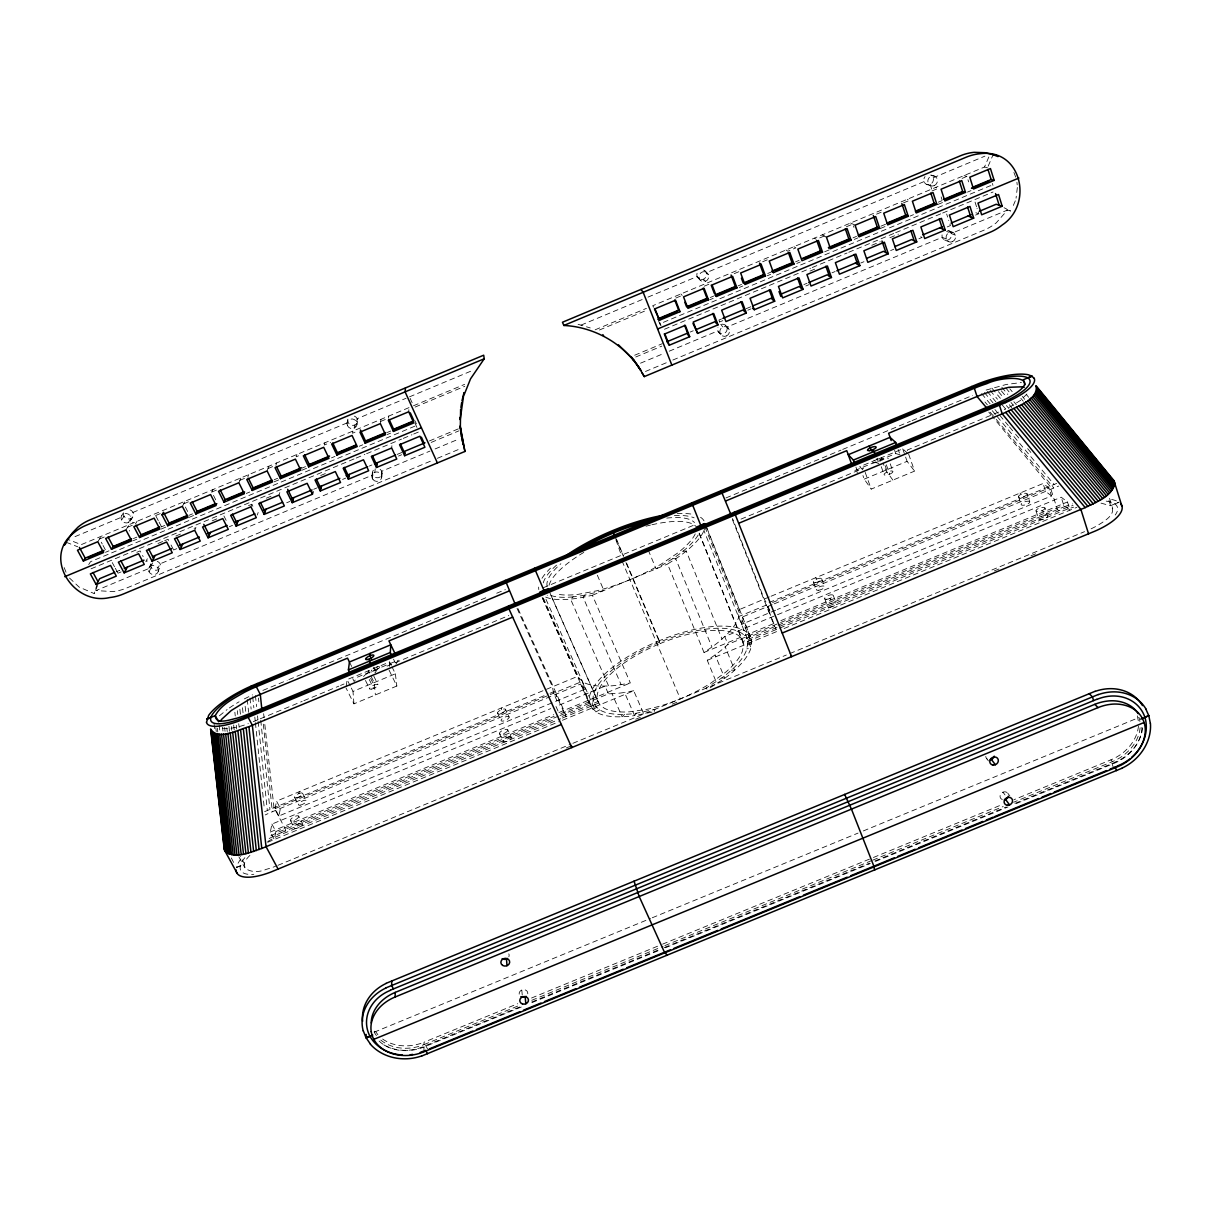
<?xml version="1.0" encoding="UTF-8"?>
<svg xmlns="http://www.w3.org/2000/svg" width="1211" height="1211" viewBox="0 0 1211 1211"><rect width="100%" height="100%" fill="white"/><g stroke="black" fill="none" stroke-linecap="round" stroke-linejoin="round"><path stroke-width="0.75" stroke-dasharray="5 3.75" d="M423.926 1051.829L423.971 1047L521.547 1006.901M380.784 1040.082C389.352 1047.137 401.083 1049.286 411.891 1047.848A43.036 37.147 -5.3 0 0 423.986 1044.609L424.017 1042.217L517.657 1003.722M1017.346 187.493L1016.059 198.18M1141.897 727.327C1141.685 739.27 1134.435 750.063 1125.125 757.072A43.566 37.708 -36 0 1 1114.075 763.354L1014.969 804.089M376.439 1035.572A31.819 27.414 -5.2 0 1 374.244 1032.15L374.381 1029.774L377.893 1034.784M408.728 411.755L408.864 409.681M348.753 678.947L389.624 661.978L389.064 670.092L396.83 686.031L353.945 703.833L346.028 687.969M391.668 448.009L391.895 445.754M368.129 673.255L368.371 670.803L374.184 682.61L375.38 694.932M381.737 477.225L382.146 473.652M388.534 418.173L388.776 416.069M381.314 474.803L381.737 471.23L429.935 451.097M1138.446 726.116C1137.447 737.196 1130.59 747.036 1121.87 753.605A43.369 37.556 -36 0 1 1110.865 759.872L1013.955 799.714M1140.111 727.781C1139.112 738.892 1132.224 748.746 1123.49 755.331A43.46 37.632 -36 0 1 1112.47 761.613L1013.592 802.257M346.24 686.304L347.118 679.628L350.479 686.365M374.789 472.32L375.243 468.763M380.375 423.608L380.935 419.354M372.337 478.542L372.821 474.954L160.124 563.811L157.945 568.095M371.928 476.12L372.413 472.547M293.879 822.284L294.228 820.331M298.905 793.568L299.223 791.737M285.085 831.079L285.433 829.172L273.989 807.631L264.255 719.319M357.003 424.38L357.608 421.171M356.564 421.897L357.169 418.703L406.048 398.283M271.915 824.085L275.881 831.533L274.322 839.541L270.31 832.048L271.915 824.085L550.793 708.586M278.924 815.972L275.033 808.645L582.067 681.43L585.428 689.014L278.924 815.972L280.392 808.403L276.547 801.137L577.344 676.495L583.46 682.323A87.873 31.35 -22.9 0 0 600.187 686.077L608.633 685.986A66.196 23.826 -23.1 0 0 621.122 684.654L630.341 682.959L592.406 595.267L583.096 597.265A67.498 20.905 -23 0 1 570.563 599.082L567.596 599.369A89.584 27.49 -22.9 0 1 545.661 597.068L544.799 596.599L547.402 595.222M354.112 428.24L354.747 425.016L356.821 429.436M352.901 431.071L352.462 433.25L357.2 431.267M275.033 808.645L276.547 801.137M347.481 425.682A5.026 4.814 21.4 0 1 352.477 418.976A5.026 4.814 21.4 0 1 356.095 426.696A5.026 4.814 21.4 0 1 347.481 425.682L348.162 422.472L132.998 512.404L130.591 516.34M347.042 423.199L347.739 420.005M324.881 442.787L324.291 445.027L330.603 442.393M741.753 624.785L742.358 617.02L772.467 604.546M69.511 578.041L79.078 587.047L94.216 593.587L96.88 585.004M97.591 585.473L94.216 593.587M296.877 454.488L296.135 456.804L300.873 454.821M279.014 495.072L279.832 492.574M654.212 711.508L654.954 709.358L636.396 713.218A62.397 23.569 -23.1 0 1 624.558 714.308L621.743 714.414A82.878 31.047 -22.9 0 1 600.55 710.357L595.812 706.543L593.375 701.684A82.878 31.047 -22.9 0 1 659.692 642.133A82.878 31.047 -22.9 0 1 746.354 638.348L774.601 626.647L776.221 629.538L743.297 643.162L698.141 531.008M275.881 465.266L276.714 462.92M1015.302 200.829L1012.018 208.549M257.262 515.053L258.185 512.465M704.666 528.48L703.924 530.509L750.956 647.734L746.824 648.899M267.116 470.943L268.887 466.19M250.889 506.819L251.858 504.26L253.402 507.333M247.755 477.028L248.739 474.621M238.855 482.765L240.913 477.891M653.819 307.276L652.653 305.762L984.513 167.012L990.129 153.948M988.176 166.149L993.126 154.66M194.699 530.297L195.97 527.602L190.929 529.707M215.725 499.84L211.789 492.06L212.954 489.577M171.023 544.98L173.642 549.961L175.005 547.19M158.232 571.653A5.041 4.602 18 0 0 152.465 565.37A5.041 4.602 18 0 0 149.755 572.864A5.041 4.602 18 0 0 158.232 571.653L160.397 567.338M149.014 571.834L151.254 567.505L96.002 590.59L112.85 591.589A49.757 45.11 20.6 0 0 126.459 588.092L432.176 460.483M151.224 565.704L152.707 562.858M182.361 506.38L185.026 501.248M148.726 568.277L150.966 563.978M147.318 558.755L145.804 561.586L148.908 560.299M158.278 520.594L155.629 515.538L157.112 512.919M115.302 568.247L117.982 573.212L119.632 570.32L116.317 571.713M395.936 664.173L398.252 660.207L357.048 677.327L354.187 681.521L351.705 676.54M135.435 523.985L137.01 521.335M125.944 529.964L129.199 524.59M128.381 522.577L130.803 518.596L133.104 522.955M74.991 536.655L124.037 516.158L121.554 520.109A5.132 4.677 21.6 0 0 130.319 521.048L132.741 517.082M121.811 515.386L123.461 512.783M377.65 668.76L375.062 672.847L373.427 669.516M88.691 564.568L90.522 561.707L417.023 425.273L415.025 420.883M97.773 541.741L101.315 536.246M1026.898 394.029L1020.495 400.387L1011.185 406.215A46.2 13.488 -18.9 0 1 1004.282 409.651M636.396 713.218L634.564 715.58A65.727 24.841 -23.1 0 1 622.091 716.73L619.124 716.836A87.253 32.682 -22.9 0 1 596.856 712.507L590.544 706.407M249.905 855.42C234.54 869.967 254.704 874.736 266.193 869.362A44.731 16 -28.4 0 0 275.518 866.289M597.311 575.149L603.895 590.499L585.095 595.07L583.096 597.265L621.122 684.654M777.114 623.998L727.932 644.358L725.192 646.841A66.09 24.099 -22.7 0 1 715.141 654.909L707.269 660.313L716.927 683.731M624.558 714.308L622.091 716.73L612.009 693.706L608.422 693.842L559.421 714.127M751.456 639.786L750.684 648.839A87.253 32.682 -22.9 0 1 736.954 668.078L734.683 670.152A65.757 24.856 -22.7 0 1 724.738 678.281L707.633 689.407L705.725 688.363L721.877 677.842A62.412 23.584 -22.7 0 0 731.323 670.137L733.472 668.184A82.878 31.047 -22.9 0 0 746.566 649.913L747.656 643.677L746.354 638.348M219.358 715.822L227.108 709.555M703.576 531.478A89.584 27.49 -22.9 0 1 688.605 549.113L686.198 551.066A67.528 20.905 -22.7 0 1 675.723 558.801L667.549 564.069L704.015 652.457L711.932 647.052A66.211 23.842 -22.7 0 0 722.013 639.03L728.326 633.005A87.873 31.35 -22.9 0 0 738.362 618.155L739.315 609.602L705.65 525.498M585.095 595.07A64.077 19.83 -23 0 1 573.197 596.811L570.563 599.082L608.633 685.986M648.218 549.991L656.044 568.837L672.892 558.619A64.092 19.845 -22.7 0 0 682.837 551.293L685.123 549.446A85.103 26.112 -22.9 0 0 699.383 532.689M229.333 707.966L234.056 704.832M236.539 703.303L239.097 701.79M267.722 841.509L272.203 838.951A45.14 16.273 -28.5 0 1 283.828 833.38L560.663 718.774M599.717 709.797L595.948 711.901L544.799 596.599M244.365 698.883L252.494 694.857M596.705 707.421L592.83 709.419L582.854 686.955M594.616 704.711L590.665 706.588L580.599 684.033L272.324 811.748A45.382 15.788 -28.2 0 0 265.27 814.927M264.649 811.642L548.295 693.979M1101.011 503.14L1110.578 505.714L1118.797 502.187M236.387 867.606L244.577 864.094L240.323 856.268M409.454 396.86L472.79 370.369M581.038 325.108L642.829 299.268M924.069 181.589L706.21 272.747L708.42 274.761M933.181 177.775L984.906 156.143M647.976 297.119L697.142 276.532L699.262 278.591M408.985 407.623L81.243 544.647L68.149 539.516M413.496 405.746L464.63 384.356M595.146 329.801L646.417 308.366M104.252 537.018L99.559 538.986L102.254 544.011M132.287 525.302L127.594 527.269L129.592 531.039M155.629 515.538L160.352 513.57M188.416 501.838L183.709 503.806L188.492 513.101M211.789 492.06L216.497 490.092M239.884 480.313L244.607 478.345M268.009 468.566L272.732 466.583M380.648 421.473L386.96 418.824M415.101 407.063L464.797 386.294M599.445 329.998L647.552 309.895M675.844 298.057L680.612 296.074M704.227 286.19L710.585 283.541M734.229 273.656L738.998 271.658L737.363 270.341M762.642 261.773L767.426 259.775L765.64 258.518M824.328 235.994L816.365 239.324L814.322 238.158M846.428 226.745L852.801 224.08L853.952 227.396M876.522 214.165L881.305 212.167L878.914 211.153M903.436 202.918L909.824 200.254L907.281 199.3M931.97 190.99L938.343 188.326L935.649 187.433M962.109 178.395L966.893 176.382L968.633 181.877M133.407 538.562L136.873 537.109M161.214 526.936L164.696 525.483M189.037 515.311L192.504 513.858M274.216 479.723L277.682 478.269M302.023 468.097L305.505 466.644M387.202 432.494L390.684 431.04M710.236 297.512L713.718 296.044M738.105 285.857L741.586 284.403M767.713 273.489L771.195 272.036M795.582 261.848L799.063 260.38M853.059 237.825L856.54 236.372M880.927 226.185L886.149 223.99M938.389 202.161L941.87 200.708M105.493 552.292L108.975 550.838M133.316 540.681L136.782 539.228M161.124 529.056L166.331 526.876M188.931 517.43L194.154 515.25M246.302 493.452L249.784 491.999M274.11 481.842L279.332 479.662M301.933 470.216L307.14 468.036M331.481 457.864L334.963 456.411M359.289 446.238L362.77 444.785M387.111 434.613L390.578 433.16M709.691 299.813L713.188 298.36M739.315 287.446L742.797 285.993M767.184 275.79L770.665 274.337M796.793 263.423L800.274 261.97M824.661 251.782L829.883 249.587M854.27 239.4L857.751 237.946M880.397 228.485L885.619 226.306M910.006 216.103L913.488 214.65M937.874 204.462L943.112 202.282M967.498 192.095L970.98 190.627M657.982 319.341L659.753 323.852L990.356 185.707L993.338 186.585L992.369 183.466M91.022 568.822L354.399 458.787M356.155 458.061L364.874 454.428M366.615 453.686L401.507 439.124M403.248 438.397L411.967 434.749M413.708 434.022L418.945 431.827M664.476 329.256L800.077 272.611M801.818 271.885L810.522 268.252M812.248 267.525L847.019 252.993M848.76 252.266L893.96 233.39M895.701 232.663L940.902 213.772M942.642 213.045L993.065 191.989M136.798 552.322L140.143 550.914L143.155 556.621M157.99 543.467L163.016 541.362M164.696 540.666L168.041 539.258L170.282 543.557M175.852 536.004L180.878 533.9M212.167 520.836L217.193 518.732M248.497 505.653L251.858 504.26M266.39 498.175L271.431 496.071M320.688 475.499L325.744 473.395M810.023 271.082L815.124 268.963M871.784 245.288L880.276 241.731M889.918 237.719L898.426 234.162M313.725 489.274L316.828 487.972M369.325 466.053L371.913 464.963M397.147 454.428L401.825 452.475M429.466 440.925L458.787 428.679M634.67 355.232L662.326 343.682M690.119 332.071L693.252 330.77M721.544 318.962L718.925 320.052L720.636 324.548L722.937 326.955M746.188 308.669L750.896 306.701M803.892 284.57L807.026 283.253M831.972 272.838L835.121 271.521M117.982 573.212L121.085 571.91M173.642 549.961L176.761 548.674M229.363 526.694L232.482 525.392M286.719 502.747L289.853 501.445M342.592 479.42L345.71 478.103M398.525 456.063L401.658 454.746M431.177 442.424L458.924 430.844M635.745 357.003L661.796 346.119M719.652 321.959L722.816 320.643M747.838 310.183L751.002 308.866M805.86 285.963L809.009 284.646M860.779 263.029L863.943 261.697M890.63 250.556L893.794 249.239M918.922 238.734L922.101 237.417L919.512 236.281M947.244 226.911L950.408 225.594L948.667 220.19M975.566 215.089L978.745 213.757L977.02 208.353M435.097 448.948L458.712 439.078M640.498 363.194L664.143 353.309M669.229 351.19L717.851 330.906L720.121 333.358M437.353 458.318L461.179 448.373M645.478 371.459L667.639 362.21M672.832 360.045L983.953 230.181A50.257 45.942 -63 0 0 996.229 222.854L1007.552 210.018L1010.595 211.017L1004.055 207.717M262.878 690.421L287.158 680.325M288.884 679.598L449.992 612.645M456.91 609.769L488.063 596.826M496.707 593.223L505.365 589.621M725.934 497.948L757.314 484.9M759.055 484.173L793.916 469.686M795.657 468.96L804.376 465.342M806.117 464.615L840.979 450.129M842.735 449.402L910.324 421.307M912.05 420.595L946.684 406.2M948.41 405.473L972.66 395.391M543.118 587.804L694.054 525.09M907.508 453.202L902.725 448.842L859.734 466.704L864.094 471.23M900.045 454.806L895.762 453.565L854.088 470.867L857.827 472.335M253.266 721.695L258.503 719.516M260.244 718.789L302.144 701.396M303.885 700.669L338.808 686.168M340.548 685.441L344.045 683.988M387.111 666.095L508.802 615.551M741.011 519.11L863.67 468.157M943.717 434.916L907.236 450.068L914.593 471.109L871.224 489.108L864.23 479.132L862.943 475.575M945.458 434.189L999.317 411.816M353.945 703.833L352.991 691.405L395.376 673.8L392.092 667.049M864.23 479.132L907.084 461.33L914.593 471.109M592.406 595.267L667.549 564.069M769.363 596.917L739.315 609.602M771.089 596.221L1043.08 483.507L1048.998 487.988L1051.557 495.935L777.356 609.511M550.036 693.267L555.228 691.103M769.106 602.503L1056.734 483.371M772.603 602.488L1048.998 487.988M774.207 603.835L1053.812 488.003A45.806 16.061 -17.5 0 1 1058.671 486.095M775.645 610.223L741.919 624.195L738.831 616.49L767.426 604.637L764.232 599.051L732.519 518.52M774.026 616.142L724.768 636.547L727.932 644.358M777.492 614.704L1061.199 497.206L1067.481 501.959L1070.085 510.134L1063.773 505.305L1061.199 497.206M270.31 832.048L553.745 714.687M558.922 712.537L630.341 682.959M704.015 652.457L775.676 622.787M780.883 620.637L1067.481 501.959M275.881 831.533L554.184 716.291M780.58 622.56L1063.773 505.305M558.271 716.216L278.802 831.957A46.245 16.591 -28.5 0 0 268.282 837.225M560.012 715.504L593.375 701.684M778.083 625.209L1064.197 506.788M281.088 832.744L555.183 719.258M562.101 716.397L597.962 701.547M562.404 718.047L598.688 703.031L549.249 591.362M779.687 628.1L1061.32 511.511A45.549 16.56 -17.2 0 1 1073.642 507.167M267.616 842.311L558.952 721.711M562.419 720.273L633.716 690.77L643.768 713.99M707.269 660.313L778.794 630.704M784.032 628.539L1076.897 507.303M277.94 865.32L571.123 744.038M572.848 743.327L786.333 655.015M789.799 653.577L1084.556 531.659M566.233 747.989L571.456 745.825M635.76 719.228L640.967 717.079M672.256 704.136L677.464 701.986M994.292 570.926L999.544 568.761M1031.015 555.743L1036.253 553.578M374.244 1032.15L650.504 918.498M652.245 917.771L858.069 833.092M863.307 830.943L1139.021 717.517A32.137 27.777 -36.1 0 1 1139.929 721.499M531.538 998.015L659.072 945.594M662.568 944.156L869.982 858.902M873.449 857.479L1001.845 804.694M423.986 1044.609L519.595 1005.312M531.765 1000.301L663.113 946.321M664.854 945.609L870.997 860.87M872.737 860.158L1003.192 806.526M519.625 1006.992L422.7 1046.834A39.675 34.211 -5.3 0 1 381.314 1043.337M531.796 1001.997L660.646 949.03M664.128 947.607L869.619 863.14M874.826 861.006L1006.265 806.98M1014.939 803.408L1115.164 762.219M531.992 1002.602L660.192 949.924M665.384 947.774L870.3 863.549M875.523 861.415L1008.006 806.95M625.981 562.585L660.146 643.571A78.518 29.397 -22.9 0 1 742.328 640.014L743.524 645.085L742.464 650.988A78.518 29.397 -22.9 0 1 725.964 671.954L711.175 682.868A78.518 29.397 -22.9 0 1 647.461 709.237L629.659 711.811A78.518 29.397 -22.9 0 1 604.259 708.193L599.733 704.605L597.401 700.019A78.518 29.397 -22.9 0 1 660.192 643.541L659.284 640.695L665.853 638.091A87.253 32.682 -22.9 0 1 750.396 636.668L706.876 527.951M1114.741 503.988L1119.009 502.353M240.489 865.774L236.448 867.333L238.128 863.171A46.245 16.591 -28.5 0 1 242.684 856.782M747.369 641.467L751.486 639.998L742.358 617.02M986.117 390.078L1006.22 384.477L1021.418 382.525M747.55 644.979L751.683 643.662L742.525 620.804M652.002 712.113L634.564 715.58L624.498 692.435A66.075 24.084 -23.1 0 1 612.009 693.706M633.716 690.77L624.498 692.435M573.197 596.811L570.366 597.099A85.103 26.112 -22.9 0 1 549.506 594.949M682.837 551.277L686.198 551.066L722.013 639.03M731.323 670.137L734.683 670.152L725.192 646.841M672.892 558.619L675.723 558.801L711.932 647.052M721.877 677.842L724.738 678.281L715.141 654.909M222.309 728.28L230.847 728.401L241.186 726.04A45.821 13.291 -26.8 0 0 248.316 723.648M984.513 167.012L987.48 167.784M578.071 324.306L590.257 327.939M964.047 175.565L966.893 176.382M934.801 176.246L930.775 175.02A5.132 4.723 -64.4 0 1 932.727 182.044A5.132 4.723 -64.4 0 1 925.764 183.936A5.132 4.723 -64.4 0 1 925.022 176.579M926.476 184.344L930.457 185.646M874.917 462.208L878.929 463.571M975.854 212.758L978.745 213.757M1116.421 500.9L1114.862 500.325A46.669 16.878 -17.2 0 0 1109.427 499.114M66.196 542.271L77.731 546.782M948.864 230.832L952.996 232.497M946.608 231.362L949.333 232.482M955.373 235.206L951.24 233.511L1007.552 210.018L1004.297 208.383M946.291 238.991L942.219 237.28L726.827 327.152L729.173 329.589M944.595 239.96L948.682 241.7M850.576 223.006L855.072 225.17M822.239 234.858L826.432 237.144M793.932 246.681L795.869 247.892L787.907 251.222L786.015 249.996M585.927 689.331L580.599 684.033M382.615 1039.023C391.017 1045.002 401.84 1046.788 411.937 1045.456A42.945 37.087 -5.3 0 0 424.001 1042.217M1051.557 495.935L1045.608 491.394L1043.08 483.507M1058.914 510.724L1057.415 509.559L1049.922 486.156L992.369 416.463M1020.025 493.059L1021.433 494.179M1042.005 510.679L1043.519 511.89M379.088 1041.066C387.687 1049.241 400.341 1051.799 411.831 1050.255A43.142 37.223 -5.3 0 0 423.971 1047M704.741 270.704L706.936 272.702A5.026 4.859 -63.6 0 1 705.589 281.285A5.026 4.859 -63.6 0 1 699.004 276.017A5.026 4.859 -63.6 0 1 706.936 272.702M705.589 281.285L703.424 279.226L705.165 283.798M698.626 278.575L700.76 280.634M882.925 459.423L881.23 457.773L882.486 461.33M725.374 325.169L728.568 328.484M718.441 331.996L720.727 334.463M1110.865 759.872L1112.47 761.613M680.87 293.955L682.187 295.408M981.621 393.651L990.098 403.778M994.942 409.575L998.575 413.905M999.802 415.358L1008.279 425.485M1009.49 426.938L1014.334 432.721M1015.545 434.174L1020.389 439.956M1027.655 448.63L1031.288 452.975M984.967 401.991L987.389 404.883M992.233 410.665L995.881 415.01M997.092 416.448L1054.07 484.43M990.235 412.24L995.033 417.946M996.244 419.384L1053.812 488.003M990.22 390.547L997.47 399.236M1002.314 405.034L1005.947 409.394M987.328 391.531L995.79 401.674M984.452 392.561L992.929 402.703M1001.346 390.85L1004.963 395.21M1011.003 402.476L1013.425 405.367M998.439 391.653L1003.283 397.45M1009.323 404.716L1011.745 407.623M991.915 388.171L1000.377 398.313M1006.417 405.564L1008.839 408.47M1009.792 388.776L1012.169 391.653M1005.841 387.989L1010.685 393.802M1001.8 387.202L1007.84 394.468M1013.879 401.749L1016.301 404.656M1026.247 394.377L1028.639 397.269M1022.341 396.436L1024.718 399.312M1020.858 398.313L1023.234 401.189M988.782 412.103L991.173 415.01M986.45 758.328L988.448 760.962M659.753 323.852L660.964 325.456L659.178 320.93M1007.809 793.25L1009.868 796.005M1002.965 792.176L1005.009 794.931M892.901 480.116L885.65 470.231L883.122 463.117M815.684 577.738L816.592 579.055M829.974 598.461L830.958 599.899M231.316 857.963L233.829 862.913M238.885 856.813L244.879 867.803M103.026 545.434L105.342 549.733M112.245 562.57L114.545 566.839M290.443 820.543L294.409 828.021M298.693 816.169A4.662 1.635 -27.9 0 1 293.168 820.71A4.662 1.635 -27.9 0 1 291.851 818.197A4.662 1.635 -27.9 0 1 298.693 816.169L302.644 823.662A4.662 1.65 -28 0 1 297.134 828.203A4.662 1.65 -28 0 1 295.802 825.675A4.662 1.65 -28 0 1 302.644 823.662M425.772 1045.577L427.528 1048.923M294.576 797.519L298.406 804.831M302.583 793.311L306.398 800.622M159.035 522.032L161.29 526.361M659.632 642.163L658.951 640.831L652.457 643.646A87.253 32.682 -22.9 0 0 589.363 703.349L542.15 597.311M223.899 515.931L227.804 523.621M351.311 688.045L352.991 691.405M365.45 680.431L369.643 688.908M349.449 661.993L351.72 666.595M373.79 676.147L377.968 684.624M370.627 678.327L373.957 685.093M369.264 679.522L373.654 688.438M373.639 667.14L375.274 670.455M389.624 661.978L391.274 665.354M393.514 659.162L395.134 662.508M499.416 733.518L503.201 741.571M507.818 730.036A4.572 1.68 -25.2 0 1 501.672 734.169A4.572 1.68 -25.2 0 1 501.354 731.126A4.572 1.68 -25.2 0 1 507.818 730.036L511.39 737.696A4.572 1.695 -25.3 0 1 505.275 741.843A4.572 1.695 -25.3 0 1 504.942 738.771A4.572 1.695 -25.3 0 1 511.39 737.696M497.509 713.007L501.006 720.469M505.668 709.616A4.45 1.574 -25.1 0 1 499.704 713.597A4.45 1.574 -25.1 0 1 499.401 710.736A4.45 1.574 -25.1 0 1 505.668 709.616L509.15 717.094A4.435 1.605 -25.1 0 1 503.201 721.075A4.435 1.605 -25.1 0 1 502.883 718.199A4.435 1.605 -25.1 0 1 509.15 717.094M66.03 572.213L63.835 566.763M414.919 423.002L416.932 427.422M410.135 398.343L412.149 402.779M518.096 608.77L565.249 713.324L565.885 716.609L555.819 694.297L556.999 700.791L553.594 693.237L552.443 686.819L516.915 608.073M558.044 711.054L555.955 706.452L605.046 686.122L608.422 693.842M543.361 598.037L579.509 679.401M542.195 597.492L577.39 676.707M551.035 595.555L598.295 702.425M616.46 539.137L623.71 556.349M626.617 563.236L659.284 640.695M615.082 536.745L623.256 555.925M622.015 560.875L680.325 698.868M699.247 533.128L742.888 641.558L1062.97 509.029A41.976 15.183 -17.2 0 1 1073.067 505.441M704.908 526.921L739.452 613.129M768.031 606.181L770.468 612.357L767.244 606.711L776.221 629.538M732.488 519.716L774.601 626.647M1013.91 172.462L1015.757 177.215M813.414 582.097L816.365 589.818M821.633 578.691L824.555 586.427M824.752 598.794L827.764 606.711M833.213 595.282L836.211 603.214M855.92 467.083L857.191 470.595M865.184 472.366L871.224 489.108M881.26 466.674L884.06 474.5M877.052 458.303L878.308 461.815M890.206 463.783L892.976 471.624A4.723 1.483 -19.9 0 1 886.285 475.136A4.723 1.483 -19.9 0 1 886.285 472.426A4.723 1.483 -19.9 0 1 892.976 471.624M886.331 464.782L889.676 474.212M885.15 465.675L887.36 471.927M1091.096 528.813A45.125 16.273 -17.3 0 0 1097.726 525.392C1103.584 521.684 1117.768 513.797 1110.578 505.714L1108.474 498.856M615.915 539.834L621.364 555.289M898.199 449.523L899.425 453.05M894.611 450.31L895.762 453.565M902.725 448.842L907.084 461.33M1018.496 496.677L1021.085 504.563M1112.046 763.49L1113.227 767.108M930.139 184.36L931.683 189.098M1035.995 510.845L1038.629 518.959M1027.2 493.967A4.556 1.559 -18.1 0 1 1020.949 497.343A4.556 1.559 -18.1 0 1 1020.404 494.663A4.556 1.559 -18.1 0 1 1027.2 493.967L1029.789 501.869A4.556 1.589 -18 0 1 1023.537 505.244A4.556 1.589 -18 0 1 1022.977 502.55A4.556 1.589 -18 0 1 1029.789 501.869M1044.987 508.075A4.708 1.665 -17.8 0 1 1038.569 511.572A4.708 1.665 -17.8 0 1 1037.933 508.756A4.708 1.665 -17.8 0 1 1044.987 508.075L1047.606 516.204A4.693 1.68 -17.7 0 1 1041.203 519.686A4.693 1.68 -17.7 0 1 1040.552 516.855A4.693 1.68 -17.7 0 1 1047.606 516.204M941.129 196.909L942.143 200.027M946.654 214.014L947.668 217.102M975.067 202.146L976.535 206.793M1109.564 498.357L1112.742 508.681M1137.356 715.868L1138.476 721.892M1016.907 182.256L1017.21 184.859M395.376 673.8L396.83 686.031M214.059 723.603L214.695 729.219M222.552 727.327L222.975 731.066M219.161 725.026L219.781 730.611M217.344 728.205L217.768 731.944M215.83 727.796L216.254 731.55M263.635 713.688L264.043 717.442M231.362 726.555L231.77 730.278M228.94 726.297L229.56 731.868M226.835 727.887L227.244 731.611M224.641 727.614L225.049 731.338M237.341 710.721L237.75 714.445M238.734 723.724L239.142 727.433M234.858 712.265L235.267 715.973M236.266 725.268L236.675 728.977M233.662 724.98L234.268 730.551M245.152 706.301L245.939 713.718M242.503 707.739L243.093 713.294M239.884 709.207L240.489 714.778M252.69 696.703L253.856 707.83M254.81 717.094L255.203 720.802M255.4 722.664L264.27 807.934M249.966 697.99L251.131 709.116M247.256 699.337L248.618 712.31M263.362 724.193L272.324 811.748M258.473 698.051L258.851 701.759M260.759 720.303L269.917 809.326M255.43 695.477L256.581 706.603M257.534 715.868L257.913 719.576M258.11 721.438L267.328 810.431M501.263 708.026L501.43 709.661M503.791 733.533L503.958 735.289M521.79 990.038L522.259 995.2M244.849 857.676A41.598 14.926 -28.5 0 0 240.323 865.85A41.583 14.91 -28.5 0 0 253.826 874.297M269.19 838.542A41.598 14.926 -28.5 0 1 281.073 832.82M543.255 582.9A85.103 26.112 -22.9 0 1 557.59 564.19M674.376 515.644A85.103 26.112 -22.9 0 1 694.13 517.839M695.22 533.9A80.607 24.72 -22.9 0 1 677.373 553.215L661.857 563.705A80.607 24.72 -22.9 0 1 596.418 590.877L578.449 594.298A80.607 24.72 -22.9 0 1 556.288 593.829M547.069 586.169A80.607 24.72 -22.9 0 1 560.86 563.736M666.746 518.096A80.607 24.72 -22.9 0 1 694.509 522.577M549.037 585.322A80.531 24.886 -22.9 0 1 584.262 552.11M646.008 526.21A80.531 24.886 -22.9 0 1 650.443 525.09M651.912 524.757A80.531 24.886 -22.9 0 1 696.083 526.528M1106.248 501.142A41.976 15.183 -17.2 0 1 1114.922 503.912A41.961 15.168 -17.2 0 1 1115.195 515.008M879.761 461.527A4.723 1.453 -19.9 0 1 884.091 458.999A4.723 1.453 -19.9 0 1 888.39 458.742M876.219 459.378A4.587 1.408 -20 0 1 880.246 460.059A4.587 1.408 -20 0 1 873.373 462.905A4.587 1.408 -20 0 1 874.054 460.271M363.678 676.677A4.708 1.438 -25.8 0 1 366.479 674.058A4.708 1.438 -25.8 0 1 371.096 672.483M376.621 666.898A4.556 1.393 -25.7 0 1 379.119 667.972A4.556 1.393 -25.7 0 1 372.912 671.151A4.556 1.393 -25.7 0 1 372.579 668.972M373.472 668.366A4.556 1.393 -25.7 0 1 374.487 667.791M1064.227 506.819A46.669 16.878 -17.2 0 1 1072.628 503.882M538.819 589.59A89.584 27.49 -22.9 0 1 538.683 587.078M541.983 578.298A89.584 27.49 -22.9 0 1 550.475 568.186M677.085 513.615A89.584 27.49 -22.9 0 1 693.54 514.524M700.548 517.279A89.584 27.49 -22.9 0 1 704.06 520.927M947.698 230.484A5.041 4.647 -60.3 0 1 951.377 236.054A5.041 4.647 -60.3 0 1 945.761 240.308A5.041 4.647 -60.3 0 1 942.082 234.737M703.652 270.053A4.995 4.829 -64 0 1 706.119 276.532A4.995 4.829 -64 0 1 699.701 279.226A4.995 4.829 -64 0 1 697.233 272.747M720.636 324.548A4.905 4.738 -54.5 0 1 727.115 328.378A4.905 4.738 -54.5 0 1 721.574 333.842A4.905 4.738 -54.5 0 1 717.956 327.182M354.384 416.13A4.98 4.783 21.8 0 1 357.154 422.76A4.98 4.783 21.8 0 1 350.176 424.667A4.98 4.783 21.8 0 1 348.617 417.704M380.118 469.323A4.905 4.693 14.1 0 1 380.996 476.226A4.905 4.693 14.1 0 1 373.79 476.317A4.905 4.693 14.1 0 1 374.169 469.399M157.248 561.359A5.011 4.572 18.2 0 1 160.246 567.702A5.011 4.572 18.2 0 1 153.343 569.594A5.011 4.572 18.2 0 1 151.526 562.918M130.077 509.892A5.086 4.647 21.8 0 1 133.422 515.614A5.086 4.647 21.8 0 1 127.821 518.898A5.086 4.647 21.8 0 1 123.492 513.736M121.554 520.109A5.132 4.677 21.6 0 1 126.338 513.509A5.132 4.677 21.6 0 1 130.319 521.048M1142.654 728.023A40.069 34.65 -36 0 1 1115.119 762.082M508.787 953.859A4.39 3.845 -8.9 0 1 508.817 956.811M519.186 994.155A4.344 3.769 -9.8 0 1 524.015 989.675A4.344 3.769 -9.8 0 1 527.481 994.715M1002.314 799.502A4.375 3.8 -31.4 0 1 1000.225 795.082A4.375 3.8 -31.4 0 1 1004.797 791.812A4.375 3.8 -31.4 0 1 1008.475 795.127M987.177 759.04A4.42 3.875 -32.2 0 1 985.784 756.421M371.55 689.089A4.693 1.468 -25.9 0 0 378.074 684.987A4.693 1.468 -25.9 0 0 371.792 686.213A4.693 1.468 -25.9 0 0 371.55 689.089M296.271 797.852A4.526 1.544 -27.6 0 0 302.644 793.735A4.526 1.544 -27.6 0 0 296.816 794.658A4.526 1.544 -27.6 0 0 296.271 797.852M300.116 805.179A4.511 1.559 -27.7 0 0 306.459 801.046A4.511 1.559 -27.7 0 0 300.646 801.954A4.511 1.559 -27.7 0 0 300.116 805.179M815.291 582.552A4.466 1.589 -20.7 0 0 821.724 579.1A4.466 1.589 -20.7 0 0 815.563 579.539A4.466 1.589 -20.7 0 0 815.291 582.552M818.227 590.287A4.45 1.605 -20.7 0 0 824.661 586.835A4.45 1.605 -20.7 0 0 818.5 587.259A4.45 1.605 -20.7 0 0 818.227 590.287M826.704 599.294A4.602 1.695 -20.6 0 0 833.319 595.706A4.602 1.695 -20.6 0 0 826.931 596.115A4.602 1.695 -20.6 0 0 826.704 599.294M829.717 607.226A4.587 1.711 -20.5 0 0 836.332 603.653A4.587 1.711 -20.5 0 0 829.929 604.032A4.587 1.711 -20.5 0 0 829.717 607.226M952.33 241.716A5.086 4.677 -60.1 0 0 954.026 233.148A5.086 4.677 -60.1 0 0 946.154 236.433A5.086 4.677 -60.1 0 0 952.33 241.716M934.15 185.677A5.177 4.768 -64.2 0 0 935.846 176.927A5.177 4.768 -64.2 0 0 927.883 180.242A5.177 4.768 -64.2 0 0 934.15 185.677M726.358 335.977A4.95 4.768 -54.1 0 0 727.705 327.575A4.95 4.768 -54.1 0 0 719.864 330.845A4.95 4.768 -54.1 0 0 726.358 335.977M373.018 479.601A4.95 4.723 13.8 0 0 381.45 478.421A4.95 4.723 13.8 0 0 376.015 471.972A4.95 4.723 13.8 0 0 373.018 479.601"/><path stroke-width="1.5" d="M371.232 1031.757C369.416 1020.691 375.682 1009.823 384.281 1003.253A43.202 37.132 -5.7 0 1 395.089 997.016L395.27 992.384L1094.835 704.333A43.414 37.48 -35.6 0 1 1107.051 701.108C1118.586 699.549 1131.785 703.349 1138.173 713.673M391.819 980.88L391.622 985.436L393.454 988.918M371.217 1022.977C371.277 1013.259 377.015 1004.403 384.523 998.591A43.006 36.996 -5.7 0 1 395.27 992.384M366.191 1034.421L365.979 1037.6L370.445 1044.124M404.641 455.73L399.554 444.725L419.869 436.232L424.91 447.268L404.641 455.73L404.943 451.173L425 442.802M391.895 655.832L390.275 652.502L390.805 644.812L349.449 661.993L348.405 669.895L350.055 673.21M64.228 545.056L72.357 532.931L77.958 527.163A49.5 44.868 19.6 0 1 89.796 519.958L483.689 355.201L484.233 358.774L86.102 525.302A50.029 45.307 19.4 0 0 74.143 532.568C41.885 556.833 73.614 606.06 109.459 597.598A50.302 45.549 20.4 0 0 123.204 594.071L464.918 451.461L460.331 428.058L460.619 409.167M739.119 523.107L1005.705 412.376C1016.044 406.366 1038.069 400.705 1036.207 385.946L1113.999 480.767L1121.825 505.91M405.413 387.944L405.11 391.88L437.398 462.95M393.439 431.434L388.307 420.293L408.728 411.755L413.814 422.911L393.439 431.434L393.651 429.254L389.14 419.46M369.567 658.829L369.34 661.191L370.975 664.521M370.112 653.395L369.885 655.726L371.505 659.026M376.5 467.476L371.368 456.502L391.668 448.009L396.769 459.014L376.5 467.476L377.105 462.799M782.276 633.02L1085.238 507.621C1096.031 501.959 1114.09 496.147 1114.438 481.751L1035.693 386.006M460.876 407.501L461.679 402.521M365.162 443.241L359.955 432.145L380.375 423.608L385.522 434.734L365.162 443.241L365.525 441.001L360.348 429.95M251.252 686.047A47.471 13.593 -26.8 0 0 208.64 715.413L206.551 722.165M348.39 479.223L343.182 468.263L363.482 459.786L368.644 470.761L348.39 479.223L349.283 474.409M336.9 455.048L331.632 443.983L352.038 435.46L357.245 446.541L336.9 455.048L337.415 452.747L332.783 443.029M320.294 490.955L315.027 480.025L335.311 471.563L340.533 482.508L320.294 490.955L321.49 486.02M224.474 845.475L224.535 850.228L237.084 873.161M461.951 400.856L464.025 392.667L460.18 419.642L460.029 417.538M312.438 494.224L307.155 483.325L286.886 491.787L292.229 502.671L312.438 494.224L313.089 491.742M248.649 715.55L248.164 717.321L252.342 725.268L266.057 846.701L278.106 869.104M256.762 685.123L257.186 683.519M308.654 466.856L303.325 455.82L323.715 447.298L328.998 458.348L308.654 466.856L309.32 464.494L304.642 454.791M292.229 502.671L293.713 497.63M280.437 478.648L275.033 467.643L295.408 459.12L300.752 470.156L280.437 478.648L281.24 476.226L276.502 466.553M264.165 514.387L258.76 503.534L279.014 495.072L284.373 505.956L264.165 514.387L265.951 509.225M464.191 394.665L470.534 378.861L484.233 358.774M252.221 490.44L272.536 481.948L267.116 470.943L246.756 479.465L252.221 490.44L253.19 487.942L271.718 480.207M236.115 526.104L256.323 517.672L250.889 506.819L230.65 515.28L236.115 526.104L238.204 520.806M208.095 537.805L228.289 529.374L222.779 518.565L202.555 527.012L208.095 537.805L210.472 532.386M224.035 502.217L244.334 493.725L238.855 482.765L218.495 491.272L224.035 502.217L225.155 499.674L243.668 491.923M65.122 544.617L66.196 542.271M180.091 549.491L200.254 541.075L194.699 530.297L174.475 538.744L180.091 549.491L182.755 543.966M195.864 513.994L216.148 505.502L210.593 494.572L190.263 503.08L195.864 513.994L197.121 511.375L215.634 503.64M152.102 561.193L172.265 552.761L166.634 542.013L146.425 550.46L152.102 561.193L155.053 555.531M169.116 523.076L163.485 512.253L162.047 514.872L167.708 525.756L169.116 523.076L187.614 515.356M124.127 572.864L144.276 564.447L138.584 553.73L118.375 562.161L124.127 572.864L127.382 567.081M139.568 537.517L159.837 529.04L154.145 518.172L133.831 526.664L139.568 537.517L141.127 534.778L159.61 527.057M96.169 584.535L116.301 576.133L110.549 565.446L90.356 573.878L96.169 584.535L99.711 578.646L114.651 572.394M111.457 549.264L131.711 540.802L125.944 529.964L105.645 538.456L111.457 549.264L113.168 546.464L131.636 538.744M83.347 561.011L103.586 552.549L97.773 541.741L77.474 550.218L83.347 561.011L85.209 558.15L103.662 550.43M366.237 1038.054L372.761 1035.087M1140.701 719.167L1148.755 715.58L1145.773 708.889M540.984 593.89L539.894 592.33L543.966 590.438L545.026 591.952M386.097 983.332L1095.122 691.284M385.87 987.904L1098.301 694.493M1122.203 768.168L421.761 1056.007M206.809 719.213L215.255 715.595C221.28 704.378 233.738 698.535 244.304 692.359A46.351 13.336 -26.8 0 1 256.323 686.758L974.325 388.262A46.729 13.548 -18.9 0 1 986.935 383.645C1005.72 374.562 1047.848 376.137 1008.415 397.662A46.29 13.306 -19 0 1 996.532 403.263L249.118 713.779A45.912 13.109 -26.7 0 1 237.008 718.153C231.15 719.258 215.664 725.495 215.255 715.595L218.57 721.786M1024.975 384.81L1023.371 379.754L1031.833 376.137L1034.058 378.286M251.267 686.016L977.716 383.993A47.865 13.805 -18.9 0 1 1028.29 374.759L1031.833 376.137M1005.72 402.582L241.973 719.864A47.441 13.578 -26.8 0 1 206.445 722.21M996.153 155.371L984.982 152.707L974.098 152.329A49.984 45.7 -61.9 0 0 960.384 155.795L562.464 322.247L563.857 325.471L966.106 157.233A50.529 46.154 -61.7 0 1 979.956 153.721C1021.403 147.969 1033.755 204.099 1002.239 224.989A50.801 46.412 -62.8 0 1 989.826 232.391L644.282 376.606L642.072 372.882M162.047 514.872L182.361 506.38L187.993 517.279L167.708 525.756M761.219 264.407L740.632 273.005L744.932 284.54L765.458 275.957L761.219 264.407L759.464 263.105M281.24 476.226L301.463 467.779M309.32 464.494L329.559 456.032M337.415 452.747L355.973 444.997M365.525 441.001L385.779 432.539M393.651 429.254L413.92 420.777L410.302 412.845M658.284 318.66L678.675 310.137L679.992 311.681L659.495 320.249L654.455 308.896M708.465 299.783L704.091 288.279L683.534 296.877L687.954 308.351L708.465 299.783L706.997 298.3L686.592 306.822L684.836 302.266M736.954 287.87L735.334 286.462L714.914 294.984L716.428 296.453L736.954 287.87L732.655 276.35L712.083 284.948L716.428 296.453M744.962 282.435L763.687 274.609L765.458 275.957M793.992 264.043L792.055 262.757L771.619 271.294L773.435 272.626L793.992 264.043L789.814 252.448L769.227 261.061L773.435 272.626M801.697 258.73L820.452 250.889L822.526 252.115L801.97 260.713L797.822 249.103L818.424 240.489L822.526 252.115M828.385 247.574L848.85 239.021L851.091 240.187L830.519 248.785L826.432 237.144L847.049 228.516L851.091 240.187M858.508 234.979L877.279 227.138L879.67 228.243L859.083 236.841L855.072 225.17L875.704 216.542L879.67 228.243M886.936 223.096L905.722 215.255L908.265 216.285L904.375 204.568L883.712 213.197L887.663 224.898L908.265 216.285M915.38 211.214L934.181 203.357L936.875 204.341L933.045 192.579L912.383 201.208L916.258 212.954L936.875 204.341M943.853 199.315L962.654 191.459L965.5 192.367L961.746 180.575L941.068 189.219L944.883 200.981L965.5 192.367M972.327 187.417L991.143 179.546L994.155 180.394L990.462 168.571L969.784 177.215L973.508 189.022L994.155 180.394M88.206 557.454L103.843 550.914M114.273 546.555L129.925 540.015M140.355 535.656L159.474 527.663M168.178 524.03L187.296 516.037M197.726 511.678L216.845 503.7M227.274 499.341L244.652 492.075M253.356 488.442L272.475 480.449M281.164 476.816L300.283 468.824M308.987 465.191L328.105 457.198M336.794 453.565L355.913 445.572M366.343 441.213L385.461 433.22M394.165 429.587L413.284 421.61M657.982 319.341L677.146 311.333M687.591 306.973L706.755 298.966M717.2 294.591L736.364 286.583M745.068 282.95L764.232 274.942M774.677 270.583L792.1 263.302M804.286 258.2L819.968 251.646M828.672 248.013L849.562 239.278M858.281 235.645L877.43 227.638M887.89 223.263L907.039 215.255M915.758 211.622L934.907 203.615M945.367 199.24L962.775 191.974M971.479 188.326L988.903 181.044M64.773 576.678L421.383 427.695M657.634 328.983L1018.89 178.047M124.279 568.383L143.988 560.148M152.48 556.606L171.674 548.583M179.652 545.253L199.391 537.018M207.369 533.688L227.108 525.438M235.101 522.108L254.855 513.858M262.848 510.512L282.602 502.262M290.61 498.917L312.044 489.971M318.387 487.322L339.837 478.36M346.179 475.711L367.66 466.75M374.517 463.874L395.482 455.124M666.807 341.805L686.985 333.388L689.695 336.703L669.305 345.211L668.048 343.5M696.507 329.407L715.005 321.687L718.017 324.881L697.612 333.403L693.01 323.473M722.846 318.402L743.039 309.971L746.354 313.043L725.934 321.566L721.635 310.183L742.101 301.645L746.354 313.043M752.576 305.989L771.104 298.254L774.707 301.206L754.286 309.728L752.576 308.215M780.641 294.273L799.169 286.538L803.09 289.353L782.639 297.891L778.476 286.447L798.957 277.879L803.09 289.353M808.721 282.557L827.264 274.806L831.473 277.501L811.022 286.038L806.92 274.564L827.416 265.996L831.473 277.501M836.816 270.81L858.508 261.758M866.607 258.367L883.485 251.328L888.314 253.765L867.833 262.318L863.867 250.768L884.393 242.2L888.314 253.765M894.747 246.62L911.626 239.566L916.757 241.897L912.897 230.287L892.371 238.87L896.261 250.45L916.757 241.897M922.888 234.873L942.415 226.714M951.059 223.112L971.116 214.725M979.23 211.335L996.153 204.265L1002.193 206.218L998.545 194.517L977.973 203.115L981.667 214.786L1002.193 206.218M859.886 265.633L839.42 274.186L835.378 262.666L855.889 254.098L859.886 265.633L855.375 263.059M945.216 230.014L924.72 238.567L920.875 226.957L941.431 218.374L945.216 230.014L939.797 227.804M973.689 218.116L953.178 226.684L949.424 215.043L969.981 206.445L973.689 218.116L967.967 216.042M976.248 386.021L253.553 686.455A42.703 12.231 -26.8 0 0 210.865 717.427A42.673 12.216 -26.8 0 0 245.318 716.867L1001.376 402.839A43.036 12.413 -18.9 0 0 1027.851 377.893A43.066 12.428 -18.9 0 0 976.293 386.052M509.195 590.953L388.928 640.937L395.27 654.046M725.616 501.006L846.761 450.659L851.757 464.403M986.647 407.94L977.05 396.512L888.617 433.266L891.19 440.577M348.405 669.895L390.275 652.502M895.716 442.484L890.04 437.338L848.23 454.715L853.392 460.074L895.716 442.484L896.957 446.011M224.247 849.199L210.608 728.961C218.268 741.223 238.158 729.506 248.936 726.676L512.677 617.141M211.471 731.565L225.019 851.166C235.373 859.78 250.677 851.999 261.773 848.472L561.314 724.481M390.32 990.204L1096.788 699.292M395.089 997.016L1098.014 707.618A43.626 37.617 -35.6 0 1 1110.29 704.363C1121.235 702.94 1133.587 706.119 1140.414 715.292A32.379 27.929 -36 0 1 1145.288 730.748C1145 742.721 1137.765 753.53 1128.41 760.553A43.778 37.844 -35.9 0 1 1117.299 766.881L423.926 1051.829A43.354 37.359 -5.3 0 1 411.74 1055.099C400.175 1056.658 387.475 1054.085 378.816 1045.88A32.046 27.565 -5.3 0 1 371.217 1031.696M373.821 1039.341L1144.092 722.498M422.654 1051.632L425.727 1050.376L427.498 1053.737M429.224 1048.938L472.88 1031M476.377 1029.562L520.034 1011.624M523.515 1010.186L540.984 1003.011M544.481 1001.573L575.967 988.63M579.479 987.192L623.211 969.209M626.723 967.771L663.461 952.663M670.47 949.787L665.217 951.952L666.777 955.403M673.967 948.349L717.699 930.381M721.196 928.943L799.941 896.579M803.438 895.141L847.185 877.173M850.682 875.735L873.419 866.38L874.811 869.922M875.159 865.668L894.278 857.812M897.745 856.389L915.122 849.244M918.589 847.821L962.018 829.974M965.5 828.536L982.863 821.406M986.344 819.968L993.292 817.122M995.033 816.411L1038.584 798.503M1042.081 797.065L1050.785 793.493M1054.266 792.055L1106.536 770.574M1110.033 769.136L1118.374 765.715M1027.655 377.968L1032.044 376.258M206.884 718.971L211.047 717.351M700.881 527.209L700.73 525.302L704.863 523.591L696.552 527.042L696.658 528.692M1144.773 717.487L1148.755 715.58M370.097 1036.177L365.979 1037.6L363.3 1030.864M563.857 325.471C594.752 326.909 624.422 344.075 640.77 370.384L632.097 357.729M993.126 154.66L998 156.582M1111.441 478.163L1113.999 480.767M971.676 386.476L972.993 387.369M997.97 404.247L999.423 405.231L1002.224 413.829L1080.878 509.422L1088.583 533.869M618.458 344.847L632.263 358.456M869.135 446.026L871.996 451.067M872.904 449.69L875.795 454.791M1089.234 693.615L1092.383 696.84L1093.609 700.594M1094.835 704.333L1098.014 707.618M1008.506 411.18L1087.978 506.455M1005.705 412.376L1085.238 507.621M1014.001 408.622L1093.306 503.912M1011.291 409.923L1090.687 505.214M1023.704 403.248L1102.615 498.478M1021.478 404.61L1100.496 499.871M1019.102 405.957L1098.226 501.248M1016.604 407.305L1095.834 502.595M1029.501 399.176L1108.08 494.285M1027.73 400.523L1106.43 495.677M1025.793 401.885L1104.599 497.085M1036.374 391.683L1114.226 486.277M1035.708 392.833L1113.681 487.533M1034.845 394.029L1112.939 488.82M1033.785 395.27L1112.001 490.152M1032.544 396.542L1110.881 491.515M1031.106 397.859L1109.564 492.892M1037.191 388.534L1114.68 482.795M1037.116 389.533L1114.726 483.9M1036.843 390.578L1114.574 485.066M640.937 289.414L643.177 292.305L671.848 365.101M991.355 759.418L995.366 764.731M1005.524 799.396L1009.611 804.921M549.067 589.999L548.144 588.697L539.894 592.33M1120.72 503.927L1121.371 504.896M721.045 490.667L731.126 515.008M734.275 512.223L791.585 656.725L790.692 655.151M636.517 363.724L638.681 367.357M633.853 359.864L635.987 363.451M631.219 356.67L633.323 360.242M638.575 366.721L644.282 376.606M602.881 334.63L603.789 336.31M79.381 547.417L85.209 558.15M93.005 572.47L97.955 581.568M691.753 502.853L700.73 525.302M108.067 536.957L113.168 546.464M120.812 560.738L125.762 569.957M844.627 794.371L851.454 809.13L874.115 866.819M136.101 525.241L141.127 534.778M148.696 549.083L153.585 558.347M256.323 686.743L260.304 694.403L261.833 709.298M176.594 537.427L181.423 546.721M192.201 501.793L197.121 511.375M203.781 524.333L209.291 535.08M220.281 490.046L225.155 499.674M232.451 514.1L237.159 523.44M248.391 478.3L253.19 487.942M260.395 502.429L265.058 511.784M349.449 661.993L347.527 658.148L260.304 694.403A46.26 13.518 -26.9 0 0 248.3 700.003L231.346 710.448L221.764 719.213A34.12 9.915 -26.9 0 0 220.266 721.393M287.658 489.305L292.971 500.143M316.359 479.056L320.9 488.472M344.348 467.355L348.844 476.801M372.367 455.654L376.803 465.13M400.417 443.937L404.792 453.444M421.383 437.171L424.228 443.453M664.733 952.875L639.196 896.518L634.034 881.108M515.371 604.652L505.29 580.372M543.966 590.438L534.46 568.247M659.495 320.249L655 308.805L675.556 300.207L679.992 311.681M669.305 345.211L664.854 333.903L685.305 325.365L689.695 336.703M664.264 333.858L667.428 341.896M674.769 300.056L678.675 310.137M684.548 325.259L688.332 335.038M697.612 333.403L693.237 322.05L713.688 313.498L718.017 324.881M703.152 288.203L706.997 298.3M712.764 313.467L716.503 323.276M711.205 285.175L714.308 293.35M731.05 274.988L735.334 286.462M741.011 301.66L744.689 311.499M754.286 309.728L750.048 298.315L770.514 289.762L774.707 301.206M741.435 278.227L743.266 283.147M759.963 264.452L763.687 274.609M769.273 289.868L772.89 299.722M779.006 291.548L780.792 296.423M853.392 460.074L854.648 463.586M788.391 252.569L792.055 262.757M797.565 278.046L801.122 287.946M816.835 240.671L820.452 250.889M825.857 266.223L829.353 276.138M613.493 532.961L614.704 536.397M845.308 228.773L848.85 239.021M854.179 254.401L857.615 264.346M873.328 215.497L877.279 227.138M881.986 241.034L885.892 252.539M901.847 203.584L905.722 215.255M910.854 230.726L914.184 240.732M974.325 388.262L977.05 396.512M930.805 193.033L934.181 203.357M939.221 218.873L942.491 228.909M1115.255 767.002L1116.436 770.62M959.354 181.09L962.654 191.459M967.604 207.02L970.813 217.072M987.994 169.464L991.143 179.546M995.533 193.593L999.166 205.234M460.331 428.058L460.195 425.909L464.918 451.461M1148.906 716.064L1150.329 723.376M571.456 745.825L571.804 747.626L508.983 608.966L508.59 605.984M236.145 869.967L236.281 871.148M215.149 733.684L228.682 853.922M213.969 733.306L227.517 853.392M212.954 732.822L226.502 852.756M212.122 732.246L225.67 852.014M211.002 730.793L224.535 850.228M223.52 733.942L236.932 854.905M221.537 734.108L234.995 854.936M219.706 734.169L233.193 854.86M218.025 734.108L231.528 854.663M216.512 733.957L230.029 854.345M232.679 732.216L245.909 853.619M230.226 732.806L243.502 854.118M227.865 733.291L241.201 854.497M225.624 733.669L239.006 854.754M240.58 729.839L253.629 851.484M237.871 730.733L250.98 852.302M235.237 731.52L248.406 853.013M246.151 727.796L259.078 849.547M243.335 728.871L256.323 850.576M248.936 726.676L261.773 848.472M525.165 996.88L525.816 1003.783M506.486 959.006L507 965.697M462.587 440.183L462.905 444.634M461.875 436.641L462.178 441.046M460.952 432.055L461.255 436.414M460.513 427.967L460.801 432.282M571.168 553.896A85.103 26.112 -22.9 0 1 656.423 518.126M578.707 550.733A80.607 24.72 -22.9 0 1 650.337 520.942M1024.173 387.369A34.408 10.066 -18.8 0 0 1021.69 386.824L1008.975 387.293L989.629 391.91A46.639 13.73 -18.9 0 0 977.05 396.512M1121.492 504.866A46.639 16.863 -17.2 0 1 1095.577 530.887L271.158 871.935A46.215 16.576 -28.5 0 1 236.175 871.193M1034.179 378.241A47.834 13.79 -18.9 0 1 1005.675 402.567M564.704 556.53A89.584 27.49 -22.9 0 1 605.818 533.536L612.478 530.66L613.069 531.78L612.827 530.524L619.548 527.829A89.584 27.49 -22.9 0 1 665.838 514.872M422.578 1051.511A39.857 34.332 -5.4 0 1 420.202 1052.435M412.709 1054.403A39.857 34.332 -5.4 0 1 410.151 1054.766M402.385 1055.008A39.857 34.332 -5.4 0 1 369.93 1036.253A39.857 34.317 -5.4 0 1 390.396 990.341M1131.634 757.39A40.251 34.786 -35.9 0 0 1144.955 717.427A40.251 34.771 -35.9 0 0 1096.833 699.428M1129.621 759.07A40.251 34.786 -35.9 0 1 1118.343 765.564M507.47 958.461A4.39 3.845 -8.9 0 1 502.141 958.703M526.134 996.335A4.344 3.769 -9.8 0 1 520.866 996.592M1008.385 796.157A4.375 3.8 -31.4 0 1 1004.449 799.699M994.216 756.148A4.42 3.875 -32.2 0 1 990.25 759.736M363.194 1030.879A44.292 38.146 -5.4 0 1 385.915 987.994M362.619 1021.251A44.08 37.995 -5.3 0 1 386.142 983.423M421.716 1055.916A44.307 38.162 -5.4 0 1 370.354 1044.185M1098.332 694.599A44.731 38.646 -35.9 0 1 1145.863 708.829M1095.153 691.39A44.519 38.495 -36 0 1 1142.488 705.574M1150.435 723.345A44.746 38.661 -35.9 0 1 1122.158 768.077M869.634 450.628A4.602 1.378 -20.1 0 0 876.174 447.222A4.602 1.378 -20.1 0 0 869.68 448.085A4.602 1.378 -20.1 0 0 869.634 450.628M367.523 659.495A4.572 1.362 -25.6 0 0 373.896 655.545A4.572 1.362 -25.6 0 0 367.781 656.801A4.572 1.362 -25.6 0 0 367.523 659.495M502.626 965.394A4.42 3.86 -8.9 0 0 509.649 962.518A4.42 3.86 -8.9 0 0 503.549 958.703A4.42 3.86 -8.9 0 0 502.626 965.394M522.471 1003.949A4.375 3.8 -9.8 0 0 528.435 999.65A4.375 3.8 -9.8 0 0 521.441 997.455A4.375 3.8 -9.8 0 0 522.471 1003.949M993.141 765.08A4.45 3.905 -32.2 0 0 998.152 759.342A4.45 3.905 -32.2 0 0 990.87 758.661A4.45 3.905 -32.2 0 0 993.141 765.08M1007.401 805.27A4.405 3.83 -31.3 0 0 1012.381 799.638A4.405 3.83 -31.3 0 0 1005.191 798.988A4.405 3.83 -31.3 0 0 1007.401 805.27"/></g></svg>
